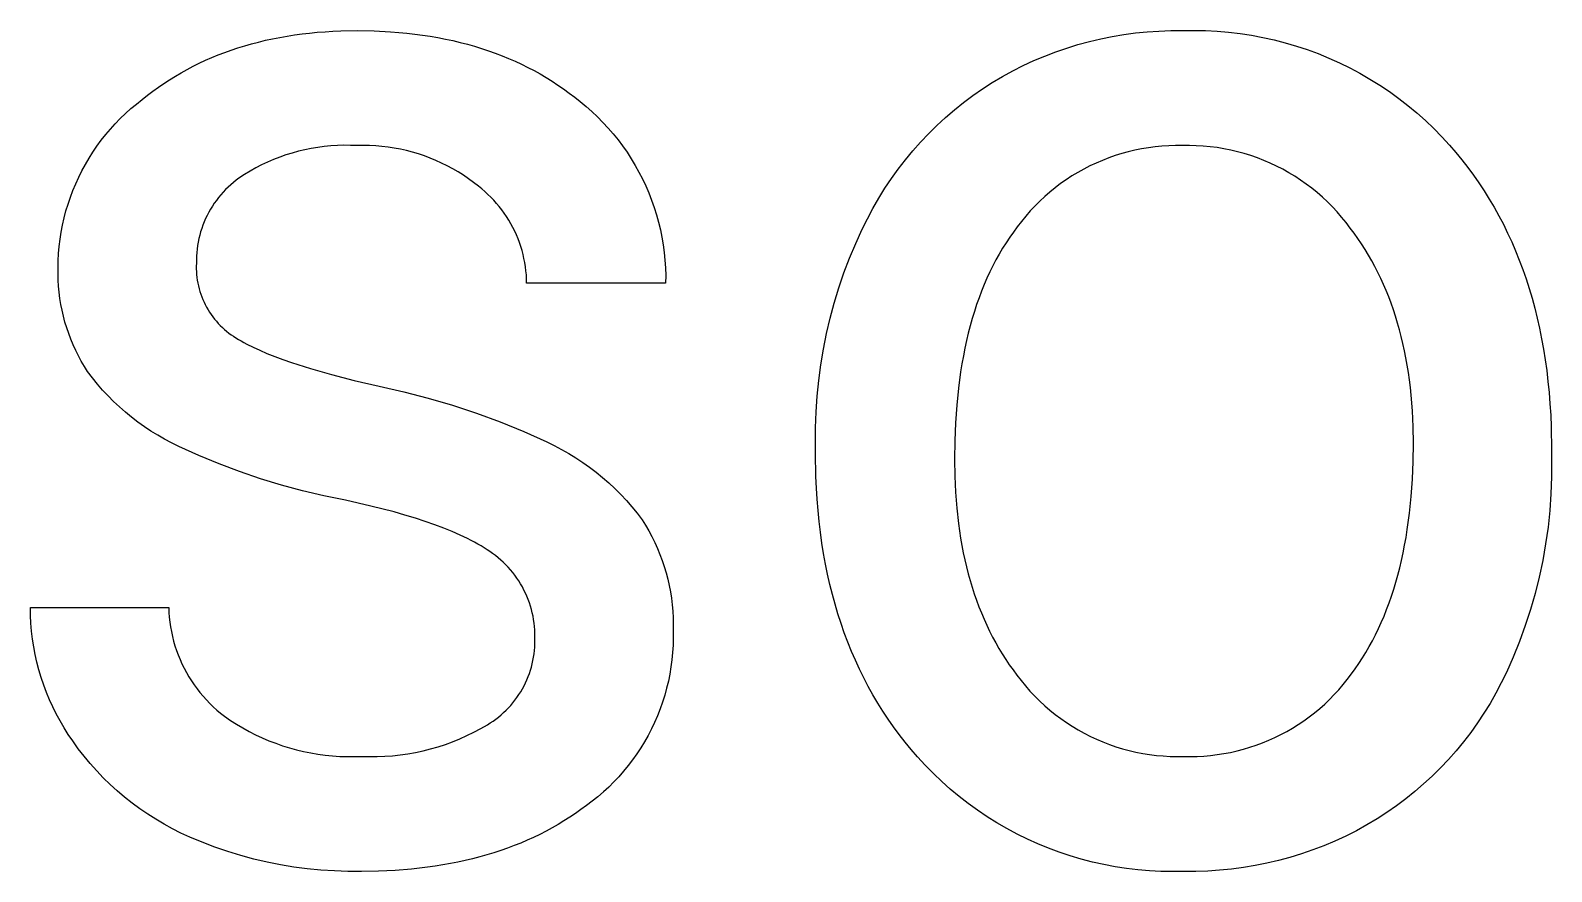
# Model space of a CAD drawing. Header units: millimetres. Extents: x -2542 to 6192, y -257 to 5845.
# Drawn here: x 3561.7 to 3645.9, y 127.8 to 174.4 of the extents above; entities that cross this region are included whole.
import ezdxf

# ---------------------------------------------------------------- set-up
doc = ezdxf.new("R2010")
doc.units = ezdxf.units.MM
doc.header["$MEASUREMENT"] = 0
doc.layers.add('Domyślny', color=7, linetype='Continuous', true_color=0x000000)

msp = doc.modelspace()

# ---------------------------------------------------------------- linework, layer by layer
at = {"layer": 'Domyślny'}
for p, q in [((3578.013, 174.322), (3578.448, 174.348)), ((3578.448, 174.348), (3578.888, 174.367)), ((3578.888, 174.367), (3579.783, 174.382)), ((3579.783, 174.382), (3580.724, 174.366)), ((3580.724, 174.366), (3581.642, 174.32)), ((3623.536, 174.318), (3624.185, 174.361)), ((3624.185, 174.361), (3624.835, 174.382)), ((3624.835, 174.382), (3625.486, 174.382)), ((3625.486, 174.382), (3626.125, 174.394)), ((3626.125, 174.394), (3626.764, 174.384)), ((3626.764, 174.384), (3627.403, 174.352)), ((3627.403, 174.352), (3628.041, 174.299)), ((3573.188, 173.427), (3573.563, 173.543)), ((3573.563, 173.543), (3573.942, 173.651)), ((3573.942, 173.651), (3574.326, 173.752)), ((3574.326, 173.752), (3574.716, 173.845)), ((3574.716, 173.845), (3575.11, 173.931)), ((3575.11, 173.931), (3575.51, 174.009)), ((3575.51, 174.009), (3575.914, 174.08)), ((3575.914, 174.08), (3576.324, 174.143)), ((3576.324, 174.143), (3576.739, 174.199)), ((3576.739, 174.199), (3577.158, 174.247)), ((3577.158, 174.247), (3577.583, 174.288)), ((3577.583, 174.288), (3578.013, 174.322)), ((3581.642, 174.32), (3582.092, 174.286)), ((3582.092, 174.286), (3582.537, 174.243)), ((3582.537, 174.243), (3582.977, 174.193)), ((3582.977, 174.193), (3583.411, 174.136)), ((3583.411, 174.136), (3583.839, 174.071)), ((3583.839, 174.071), (3584.261, 173.998)), ((3584.261, 173.998), (3584.678, 173.917)), ((3584.678, 173.917), (3585.09, 173.829)), ((3585.09, 173.829), (3585.495, 173.733)), ((3585.495, 173.733), (3585.895, 173.629)), ((3585.895, 173.629), (3586.29, 173.518)), ((3586.29, 173.518), (3586.679, 173.399)), ((3619.082, 173.42), (3619.703, 173.612)), ((3619.703, 173.612), (3620.331, 173.782)), ((3620.331, 173.782), (3620.964, 173.932)), ((3620.964, 173.932), (3621.602, 174.061)), ((3621.602, 174.061), (3622.244, 174.168)), ((3622.244, 174.168), (3622.888, 174.254)), ((3622.888, 174.254), (3623.536, 174.318)), ((3628.041, 174.299), (3628.676, 174.225)), ((3628.676, 174.225), (3629.308, 174.128)), ((3629.308, 174.128), (3629.937, 174.011)), ((3629.937, 174.011), (3630.561, 173.872)), ((3630.561, 173.872), (3631.18, 173.712)), ((3631.18, 173.712), (3631.794, 173.531)), ((3631.794, 173.531), (3632.401, 173.33)), ((3571.049, 172.578), (3571.393, 172.738)), ((3571.393, 172.738), (3571.742, 172.891)), ((3571.742, 172.891), (3572.096, 173.036)), ((3572.096, 173.036), (3572.455, 173.174)), ((3572.455, 173.174), (3572.819, 173.304)), ((3572.819, 173.304), (3573.188, 173.427)), ((3586.679, 173.399), (3587.062, 173.272)), ((3587.062, 173.272), (3587.439, 173.138)), ((3587.439, 173.138), (3587.811, 172.996)), ((3587.811, 172.996), (3588.178, 172.846)), ((3588.178, 172.846), (3588.538, 172.688)), ((3588.538, 172.688), (3588.893, 172.523)), ((3616.669, 172.451), (3617.259, 172.724)), ((3617.259, 172.724), (3617.859, 172.976)), ((3617.859, 172.976), (3618.467, 173.208)), ((3618.467, 173.208), (3619.082, 173.42)), ((3632.401, 173.33), (3633.001, 173.108)), ((3633.001, 173.108), (3633.593, 172.866)), ((3633.593, 172.866), (3634.176, 172.604)), ((3569.405, 171.664), (3569.724, 171.862)), ((3569.724, 171.862), (3570.048, 172.052)), ((3570.048, 172.052), (3570.376, 172.235)), ((3570.376, 172.235), (3570.71, 172.41)), ((3570.71, 172.41), (3571.049, 172.578)), ((3588.893, 172.523), (3589.243, 172.35)), ((3589.243, 172.35), (3589.587, 172.17)), ((3589.587, 172.17), (3589.925, 171.982)), ((3589.925, 171.982), (3590.257, 171.786)), ((3614.955, 171.519), (3615.516, 171.849)), ((3615.516, 171.849), (3616.087, 172.16)), ((3616.087, 172.16), (3616.669, 172.451)), ((3634.176, 172.604), (3634.75, 172.322)), ((3634.75, 172.322), (3635.314, 172.021)), ((3635.314, 172.021), (3635.868, 171.701)), ((3568.181, 170.8), (3568.48, 171.027)), ((3568.48, 171.027), (3568.783, 171.247)), ((3568.783, 171.247), (3569.092, 171.459)), ((3569.092, 171.459), (3569.405, 171.664)), ((3590.257, 171.786), (3590.584, 171.583)), ((3590.584, 171.583), (3590.906, 171.371)), ((3590.906, 171.371), (3591.221, 171.152)), ((3591.221, 171.152), (3591.532, 170.926)), ((3613.883, 170.793), (3614.413, 171.165)), ((3614.413, 171.165), (3614.955, 171.519)), ((3635.868, 171.701), (3636.411, 171.362)), ((3636.411, 171.362), (3636.942, 171.005)), ((3636.942, 171.005), (3637.46, 170.631)), ((3567.265, 170.062), (3567.572, 170.319)), ((3567.572, 170.319), (3567.888, 170.565)), ((3567.888, 170.565), (3568.181, 170.8)), ((3591.532, 170.926), (3591.836, 170.692)), ((3591.836, 170.692), (3592.135, 170.45)), ((3592.135, 170.45), (3592.465, 170.179)), ((3592.465, 170.179), (3592.785, 169.898)), ((3612.861, 169.998), (3613.365, 170.404)), ((3613.365, 170.404), (3613.883, 170.793)), ((3637.46, 170.631), (3637.965, 170.239)), ((3637.965, 170.239), (3638.457, 169.83)), ((3566.399, 169.231), (3566.678, 169.518)), ((3566.678, 169.518), (3566.967, 169.795)), ((3566.967, 169.795), (3567.265, 170.062)), ((3592.785, 169.898), (3593.096, 169.606)), ((3593.096, 169.606), (3593.397, 169.303)), ((3593.397, 169.303), (3593.687, 168.99)), ((3611.896, 169.135), (3612.371, 169.574)), ((3612.371, 169.574), (3612.861, 169.998)), ((3638.457, 169.83), (3638.935, 169.404)), ((3638.935, 169.404), (3639.398, 168.963)), ((3565.622, 168.315), (3565.871, 168.629)), ((3565.871, 168.629), (3566.129, 168.935)), ((3566.129, 168.935), (3566.399, 169.231)), ((3593.687, 168.99), (3593.966, 168.668)), ((3593.966, 168.668), (3594.234, 168.336)), ((3610.99, 168.21), (3611.435, 168.68)), ((3611.435, 168.68), (3611.896, 169.135)), ((3639.398, 168.963), (3639.845, 168.506)), ((3639.845, 168.506), (3640.277, 168.035)), ((3564.944, 167.324), (3565.159, 167.662)), ((3565.159, 167.662), (3565.385, 167.993)), ((3565.385, 167.993), (3565.622, 168.315)), ((3576.542, 167.702), (3576.192, 167.606)), ((3576.895, 167.786), (3576.542, 167.702)), ((3577.251, 167.859), (3576.895, 167.786)), ((3577.61, 167.918), (3577.251, 167.859)), ((3577.97, 167.966), (3577.61, 167.918)), ((3578.331, 168.001), (3577.97, 167.966)), ((3578.694, 168.023), (3578.331, 168.001)), ((3579.057, 168.033), (3578.694, 168.023)), ((3579.42, 168.031), (3579.057, 168.033)), ((3579.783, 168.016), (3579.42, 168.031)), ((3580.128, 168.023), (3579.783, 168.016)), ((3580.473, 168.018), (3580.128, 168.023)), ((3580.818, 168.001), (3580.473, 168.018)), ((3581.161, 167.972), (3580.818, 168.001)), ((3581.504, 167.931), (3581.161, 167.972)), ((3581.845, 167.879), (3581.504, 167.931)), ((3582.184, 167.815), (3581.845, 167.879)), ((3582.521, 167.74), (3582.184, 167.815)), ((3582.855, 167.653), (3582.521, 167.74)), ((3583.186, 167.555), (3582.855, 167.653)), ((3594.234, 168.336), (3594.491, 167.995)), ((3594.491, 167.995), (3594.735, 167.646)), ((3594.735, 167.646), (3594.968, 167.288)), ((3610.148, 167.226), (3610.56, 167.725)), ((3610.56, 167.725), (3610.99, 168.21)), ((3622.487, 167.675), (3622.122, 167.575)), ((3622.855, 167.763), (3622.487, 167.675)), ((3623.226, 167.838), (3622.855, 167.763)), ((3623.599, 167.9), (3623.226, 167.838)), ((3623.974, 167.949), (3623.599, 167.9)), ((3624.351, 167.985), (3623.974, 167.949)), ((3624.729, 168.009), (3624.351, 167.985)), ((3625.107, 168.019), (3624.729, 168.009)), ((3625.486, 168.016), (3625.107, 168.019)), ((3625.87, 168.02), (3625.486, 168.016)), ((3626.254, 168.011), (3625.87, 168.02)), ((3626.638, 167.988), (3626.254, 168.011)), ((3627.021, 167.952), (3626.638, 167.988)), ((3627.402, 167.903), (3627.021, 167.952)), ((3627.782, 167.84), (3627.402, 167.903)), ((3628.159, 167.765), (3627.782, 167.84)), ((3628.533, 167.677), (3628.159, 167.765)), ((3628.904, 167.575), (3628.533, 167.677)), ((3640.277, 168.035), (3640.625, 167.634)), ((3640.625, 167.634), (3640.961, 167.225)), ((3564.551, 166.627), (3564.742, 166.979)), ((3564.742, 166.979), (3564.944, 167.324)), ((3574.179, 166.78), (3573.862, 166.603)), ((3574.502, 166.946), (3574.179, 166.78)), ((3574.83, 167.101), (3574.502, 166.946)), ((3575.164, 167.245), (3574.83, 167.101)), ((3575.502, 167.377), (3575.164, 167.245)), ((3575.845, 167.497), (3575.502, 167.377)), ((3576.192, 167.606), (3575.845, 167.497)), ((3583.513, 167.445), (3583.186, 167.555)), ((3583.836, 167.324), (3583.513, 167.445)), ((3584.155, 167.192), (3583.836, 167.324)), ((3584.469, 167.05), (3584.155, 167.192)), ((3584.778, 166.896), (3584.469, 167.05)), ((3585.082, 166.732), (3584.778, 166.896)), ((3594.968, 167.288), (3595.188, 166.923)), ((3595.188, 166.923), (3595.396, 166.55)), ((3609.752, 166.714), (3610.148, 167.226)), ((3620.361, 166.889), (3620.024, 166.716)), ((3620.703, 167.05), (3620.361, 166.889)), ((3621.051, 167.2), (3620.703, 167.05)), ((3621.403, 167.337), (3621.051, 167.2)), ((3621.761, 167.462), (3621.403, 167.337)), ((3622.122, 167.575), (3621.761, 167.462)), ((3629.271, 167.462), (3628.904, 167.575)), ((3629.634, 167.335), (3629.271, 167.462)), ((3629.992, 167.196), (3629.634, 167.335)), ((3630.346, 167.044), (3629.992, 167.196)), ((3630.694, 166.881), (3630.346, 167.044)), ((3631.036, 166.706), (3630.694, 166.881)), ((3640.961, 167.225), (3641.287, 166.808)), ((3641.287, 166.808), (3641.601, 166.383)), ((3564.206, 165.905), (3564.372, 166.269)), ((3564.372, 166.269), (3564.551, 166.627)), ((3572.936, 165.978), (3572.788, 165.851)), ((3573.089, 166.1), (3572.936, 165.978)), ((3573.247, 166.216), (3573.089, 166.1)), ((3573.551, 166.415), (3573.247, 166.216)), ((3573.862, 166.603), (3573.551, 166.415)), ((3585.379, 166.558), (3585.082, 166.732)), ((3585.671, 166.374), (3585.379, 166.558)), ((3585.956, 166.18), (3585.671, 166.374)), ((3586.235, 165.976), (3585.956, 166.18)), ((3586.506, 165.763), (3586.235, 165.976)), ((3595.396, 166.55), (3595.591, 166.171)), ((3595.591, 166.171), (3595.773, 165.785)), ((3609.013, 165.651), (3609.374, 166.189)), ((3609.374, 166.189), (3609.752, 166.714)), ((3619.053, 166.129), (3618.743, 165.912)), ((3619.37, 166.336), (3619.053, 166.129)), ((3619.694, 166.532), (3619.37, 166.336)), ((3620.024, 166.716), (3619.694, 166.532)), ((3631.372, 166.518), (3631.036, 166.706)), ((3631.701, 166.32), (3631.372, 166.518)), ((3632.023, 166.11), (3631.701, 166.32)), ((3632.338, 165.889), (3632.023, 166.11)), ((3641.601, 166.383), (3641.904, 165.949)), ((3641.904, 165.949), (3642.197, 165.507)), ((3563.783, 164.781), (3563.911, 165.16)), ((3563.911, 165.16), (3564.052, 165.535)), ((3564.052, 165.535), (3564.206, 165.905)), ((3572.115, 165.142), (3571.996, 164.986)), ((3572.24, 165.293), (3572.115, 165.142)), ((3572.369, 165.439), (3572.24, 165.293)), ((3572.504, 165.581), (3572.369, 165.439)), ((3572.644, 165.718), (3572.504, 165.581)), ((3572.788, 165.851), (3572.644, 165.718)), ((3586.686, 165.62), (3586.506, 165.763)), ((3586.861, 165.471), (3586.686, 165.62)), ((3587.031, 165.316), (3586.861, 165.471)), ((3587.196, 165.156), (3587.031, 165.316)), ((3587.355, 164.99), (3587.196, 165.156)), ((3595.773, 165.785), (3595.941, 165.393)), ((3595.941, 165.393), (3596.096, 164.995)), ((3608.347, 164.54), (3608.671, 165.101)), ((3608.671, 165.101), (3609.013, 165.651)), ((3617.861, 165.197), (3617.584, 164.939)), ((3618.147, 165.445), (3617.861, 165.197)), ((3618.441, 165.684), (3618.147, 165.445)), ((3618.743, 165.912), (3618.441, 165.684)), ((3632.644, 165.657), (3632.338, 165.889)), ((3632.943, 165.415), (3632.644, 165.657)), ((3633.233, 165.163), (3632.943, 165.415)), ((3633.514, 164.901), (3633.233, 165.163)), ((3642.197, 165.507), (3642.478, 165.058)), ((3563.567, 164.01), (3563.669, 164.397)), ((3563.669, 164.397), (3563.783, 164.781)), ((3571.575, 164.327), (3571.484, 164.154)), ((3571.672, 164.497), (3571.575, 164.327)), ((3571.774, 164.664), (3571.672, 164.497)), ((3571.882, 164.827), (3571.774, 164.664)), ((3571.996, 164.986), (3571.882, 164.827)), ((3587.509, 164.819), (3587.355, 164.99)), ((3587.656, 164.643), (3587.509, 164.819)), ((3587.798, 164.462), (3587.656, 164.643)), ((3587.933, 164.276), (3587.798, 164.462)), ((3588.063, 164.086), (3587.933, 164.276)), ((3596.096, 164.995), (3596.238, 164.593)), ((3596.238, 164.593), (3596.365, 164.186)), ((3608.042, 163.969), (3608.347, 164.54)), ((3617.058, 164.396), (3616.809, 164.11)), ((3617.316, 164.672), (3617.058, 164.396)), ((3617.584, 164.939), (3617.316, 164.672)), ((3633.786, 164.629), (3633.514, 164.901)), ((3634.049, 164.348), (3633.786, 164.629)), ((3634.301, 164.058), (3634.049, 164.348)), ((3642.478, 165.058), (3642.748, 164.599)), ((3642.748, 164.599), (3643.007, 164.133)), ((3563.404, 163.226), (3563.479, 163.62)), ((3563.479, 163.62), (3563.567, 164.01)), ((3571.183, 163.432), (3571.124, 163.246)), ((3571.249, 163.616), (3571.183, 163.432)), ((3571.321, 163.798), (3571.249, 163.616)), ((3571.4, 163.977), (3571.321, 163.798)), ((3571.484, 164.154), (3571.4, 163.977)), ((3588.185, 163.891), (3588.063, 164.086)), ((3588.301, 163.693), (3588.185, 163.891)), ((3588.411, 163.49), (3588.301, 163.693)), ((3588.513, 163.285), (3588.411, 163.49)), ((3596.365, 164.186), (3596.479, 163.775)), ((3596.479, 163.775), (3596.578, 163.36)), ((3607.757, 163.388), (3608.042, 163.969)), ((3616.341, 163.515), (3616.127, 163.23)), ((3616.57, 163.817), (3616.341, 163.515)), ((3616.809, 164.11), (3616.57, 163.817)), ((3634.544, 163.76), (3634.301, 164.058)), ((3634.776, 163.453), (3634.544, 163.76)), ((3634.991, 163.165), (3634.776, 163.453)), ((3643.007, 164.133), (3643.255, 163.659)), ((3643.255, 163.659), (3643.493, 163.176)), ((3563.296, 162.433), (3563.343, 162.831)), ((3563.343, 162.831), (3563.404, 163.226)), ((3570.985, 162.676), (3570.952, 162.483)), ((3571.025, 162.867), (3570.985, 162.676)), ((3571.071, 163.057), (3571.025, 162.867)), ((3571.124, 163.246), (3571.071, 163.057)), ((3588.608, 163.075), (3588.513, 163.285)), ((3588.697, 162.863), (3588.608, 163.075)), ((3588.778, 162.648), (3588.697, 162.863)), ((3588.851, 162.43), (3588.778, 162.648)), ((3596.578, 163.36), (3596.664, 162.942)), ((3596.664, 162.942), (3596.734, 162.521)), ((3607.055, 161.785), (3607.393, 162.592)), ((3607.393, 162.592), (3607.757, 163.388)), ((3615.72, 162.638), (3615.527, 162.33)), ((3615.92, 162.938), (3615.72, 162.638)), ((3616.127, 163.23), (3615.92, 162.938)), ((3635.199, 162.872), (3634.991, 163.165)), ((3635.401, 162.573), (3635.199, 162.872)), ((3635.595, 162.269), (3635.401, 162.573)), ((3643.493, 163.176), (3643.719, 162.685)), ((3643.719, 162.685), (3643.934, 162.186)), ((3563.242, 161.634), (3563.262, 162.034)), ((3563.262, 162.034), (3563.296, 162.433)), ((3570.893, 161.899), (3570.887, 161.703)), ((3570.906, 162.094), (3570.893, 161.899)), ((3570.925, 162.289), (3570.906, 162.094)), ((3570.952, 162.483), (3570.925, 162.289)), ((3588.918, 162.21), (3588.851, 162.43)), ((3588.977, 161.988), (3588.918, 162.21)), ((3589.028, 161.764), (3588.977, 161.988)), ((3589.072, 161.538), (3589.028, 161.764)), ((3596.734, 162.521), (3596.791, 162.098)), ((3596.791, 162.098), (3596.833, 161.674)), ((3606.745, 160.967), (3607.055, 161.785)), ((3615.34, 162.014), (3615.16, 161.691)), ((3615.527, 162.33), (3615.34, 162.014)), ((3635.783, 161.959), (3635.595, 162.269)), ((3635.964, 161.644), (3635.783, 161.959)), ((3643.934, 162.186), (3644.138, 161.679)), ((3563.232, 160.898), (3563.235, 161.234)), ((3563.24, 160.562), (3563.232, 160.898)), ((3563.235, 161.234), (3563.242, 161.634)), ((3570.887, 161.508), (3570.883, 161.349)), ((3570.883, 161.349), (3570.883, 161.191)), ((3570.883, 161.191), (3570.889, 161.032)), ((3570.887, 161.703), (3570.887, 161.508)), ((3570.889, 161.032), (3570.901, 160.874)), ((3570.901, 160.874), (3570.918, 160.717)), ((3589.108, 161.311), (3589.072, 161.538)), ((3589.137, 161.083), (3589.108, 161.311)), ((3589.158, 160.854), (3589.137, 161.083)), ((3596.833, 161.674), (3596.86, 161.248)), ((3596.86, 161.248), (3596.873, 160.821)), ((3606.461, 160.139), (3606.745, 160.967)), ((3614.821, 161.023), (3614.662, 160.677)), ((3614.987, 161.361), (3614.821, 161.023)), ((3615.16, 161.691), (3614.987, 161.361)), ((3636.138, 161.324), (3635.964, 161.644)), ((3636.306, 160.998), (3636.138, 161.324)), ((3636.466, 160.666), (3636.306, 160.998)), ((3644.138, 161.679), (3644.331, 161.164)), ((3644.331, 161.164), (3644.513, 160.64)), ((3563.26, 160.227), (3563.24, 160.562)), ((3563.291, 159.893), (3563.26, 160.227)), ((3570.918, 160.717), (3570.94, 160.56)), ((3570.94, 160.56), (3570.968, 160.404)), ((3570.968, 160.404), (3571.001, 160.249)), ((3571.001, 160.249), (3571.04, 160.095)), ((3571.04, 160.095), (3571.084, 159.943)), ((3589.171, 160.625), (3589.158, 160.854)), ((3589.176, 160.395), (3589.171, 160.625)), ((3596.872, 160.395), (3589.176, 160.395)), ((3596.873, 160.821), (3596.872, 160.395)), ((3606.205, 159.302), (3606.461, 160.139)), ((3614.509, 160.324), (3614.363, 159.963)), ((3614.662, 160.677), (3614.509, 160.324)), ((3636.62, 160.33), (3636.466, 160.666)), ((3636.767, 159.987), (3636.62, 160.33)), ((3644.513, 160.64), (3644.684, 160.109)), ((3644.684, 160.109), (3644.844, 159.569)), ((3563.333, 159.56), (3563.291, 159.893)), ((3563.386, 159.228), (3563.333, 159.56)), ((3563.451, 158.898), (3563.386, 159.228)), ((3571.084, 159.943), (3571.133, 159.793)), ((3571.133, 159.793), (3571.187, 159.644)), ((3571.187, 159.644), (3571.246, 159.497)), ((3571.246, 159.497), (3571.311, 159.352)), ((3571.311, 159.352), (3571.38, 159.21)), ((3571.38, 159.21), (3571.455, 159.07)), ((3605.977, 158.458), (3606.205, 159.302)), ((3614.091, 159.219), (3613.966, 158.835)), ((3614.224, 159.595), (3614.091, 159.219)), ((3614.363, 159.963), (3614.224, 159.595)), ((3636.907, 159.64), (3636.767, 159.987)), ((3637.04, 159.286), (3636.907, 159.64)), ((3637.166, 158.928), (3637.04, 159.286)), ((3644.844, 159.569), (3644.993, 159.021)), ((3563.526, 158.571), (3563.451, 158.898)), ((3563.613, 158.247), (3563.526, 158.571)), ((3571.455, 159.07), (3571.534, 158.932)), ((3571.534, 158.932), (3571.617, 158.798)), ((3571.617, 158.798), (3571.706, 158.666)), ((3571.706, 158.666), (3571.799, 158.538)), ((3571.799, 158.538), (3571.896, 158.413)), ((3571.896, 158.413), (3571.998, 158.291)), ((3605.777, 157.606), (3605.977, 158.458)), ((3613.847, 158.444), (3613.735, 158.045)), ((3613.966, 158.835), (3613.847, 158.444)), ((3637.286, 158.564), (3637.166, 158.928)), ((3637.398, 158.194), (3637.286, 158.564)), ((3644.993, 159.021), (3645.131, 158.465)), ((3645.131, 158.465), (3645.257, 157.9)), ((3563.71, 157.925), (3563.613, 158.247)), ((3563.819, 157.607), (3563.71, 157.925)), ((3563.938, 157.293), (3563.819, 157.607)), ((3571.998, 158.291), (3572.103, 158.173)), ((3572.103, 158.173), (3572.213, 158.059)), ((3572.213, 158.059), (3572.327, 157.948)), ((3572.327, 157.948), (3572.444, 157.842)), ((3572.444, 157.842), (3572.565, 157.74)), ((3572.565, 157.74), (3572.689, 157.641)), ((3572.689, 157.641), (3572.817, 157.548)), ((3572.817, 157.548), (3572.948, 157.458)), ((3605.604, 156.748), (3605.777, 157.606)), ((3613.63, 157.639), (3613.531, 157.225)), ((3613.735, 158.045), (3613.63, 157.639)), ((3637.504, 157.819), (3637.398, 158.194)), ((3637.603, 157.439), (3637.504, 157.819)), ((3645.257, 157.9), (3645.373, 157.327)), ((3564.067, 156.983), (3563.938, 157.293)), ((3564.207, 156.678), (3564.067, 156.983)), ((3564.357, 156.377), (3564.207, 156.678)), ((3572.948, 157.458), (3573.082, 157.374)), ((3573.082, 157.374), (3573.222, 157.287)), ((3573.222, 157.287), (3573.37, 157.2)), ((3573.37, 157.2), (3573.524, 157.114)), ((3573.524, 157.114), (3573.686, 157.027)), ((3573.686, 157.027), (3574.029, 156.855)), ((3574.029, 156.855), (3574.4, 156.684)), ((3574.4, 156.684), (3574.798, 156.513)), ((3605.461, 155.885), (3605.604, 156.748)), ((3613.44, 156.803), (3613.355, 156.374)), ((3613.531, 157.225), (3613.44, 156.803)), ((3637.695, 157.053), (3637.603, 157.439)), ((3637.781, 156.662), (3637.695, 157.053)), ((3637.859, 156.265), (3637.781, 156.662)), ((3645.373, 157.327), (3645.478, 156.747)), ((3645.478, 156.747), (3645.572, 156.158)), ((3564.517, 156.082), (3564.357, 156.377)), ((3564.687, 155.793), (3564.517, 156.082)), ((3574.798, 156.513), (3575.225, 156.344)), ((3575.225, 156.344), (3575.678, 156.175)), ((3575.678, 156.175), (3576.16, 156.007)), ((3576.16, 156.007), (3577.205, 155.673)), ((3605.345, 155.017), (3605.461, 155.885)), ((3613.277, 155.938), (3613.206, 155.494)), ((3613.355, 156.374), (3613.277, 155.938)), ((3637.931, 155.863), (3637.859, 156.265)), ((3637.996, 155.456), (3637.931, 155.863)), ((3645.572, 156.158), (3645.655, 155.561)), ((3564.867, 155.509), (3564.687, 155.793)), ((3565.133, 155.158), (3564.867, 155.509)), ((3565.41, 154.816), (3565.133, 155.158)), ((3577.205, 155.673), (3578.361, 155.343)), ((3578.361, 155.343), (3579.628, 155.015)), ((3579.628, 155.015), (3581.005, 154.691)), ((3605.258, 154.147), (3605.345, 155.017)), ((3613.206, 155.494), (3613.084, 154.583)), ((3638.054, 155.043), (3637.996, 155.456)), ((3638.105, 154.624), (3638.054, 155.043)), ((3645.655, 155.561), (3645.726, 154.955)), ((3565.699, 154.484), (3565.41, 154.816)), ((3565.998, 154.161), (3565.699, 154.484)), ((3566.308, 153.849), (3565.998, 154.161)), ((3581.005, 154.691), (3582.372, 154.388)), ((3582.372, 154.388), (3583.729, 154.039)), ((3605.2, 153.274), (3605.258, 154.147)), ((3613.084, 154.583), (3612.989, 153.641)), ((3638.15, 154.2), (3638.105, 154.624)), ((3638.218, 153.336), (3638.15, 154.2)), ((3645.726, 154.955), (3645.787, 154.342)), ((3645.787, 154.342), (3645.837, 153.72)), ((3566.629, 153.547), (3566.308, 153.849)), ((3566.959, 153.256), (3566.629, 153.547)), ((3583.729, 154.039), (3585.073, 153.644)), ((3585.073, 153.644), (3586.403, 153.202)), ((3612.989, 153.641), (3612.921, 152.67)), ((3638.259, 152.45), (3638.218, 153.336)), ((3645.837, 153.72), (3645.875, 153.09)), ((3567.3, 152.977), (3566.959, 153.256)), ((3567.649, 152.709), (3567.3, 152.977)), ((3568.007, 152.452), (3567.649, 152.709)), ((3568.373, 152.208), (3568.007, 152.452)), ((3586.403, 153.202), (3587.717, 152.716)), ((3587.717, 152.716), (3589.014, 152.186)), ((3605.171, 152.399), (3605.2, 153.274)), ((3612.921, 152.67), (3612.88, 151.668)), ((3638.272, 151.543), (3638.259, 152.45)), ((3645.875, 153.09), (3645.903, 152.452)), ((3645.903, 152.452), (3645.925, 151.151)), ((3568.748, 151.977), (3568.373, 152.208)), ((3569.13, 151.758), (3568.748, 151.977)), ((3569.519, 151.552), (3569.13, 151.758)), ((3589.014, 152.186), (3590.292, 151.611)), ((3590.292, 151.611), (3590.706, 151.412)), ((3605.171, 151.524), (3605.171, 152.399)), ((3612.88, 151.668), (3612.866, 150.635)), ((3569.915, 151.359), (3569.519, 151.552)), ((3571.023, 150.86), (3569.915, 151.359)), ((3572.146, 150.396), (3571.023, 150.86)), ((3590.706, 151.412), (3591.112, 151.199)), ((3591.112, 151.199), (3591.512, 150.973)), ((3591.512, 150.973), (3591.904, 150.733)), ((3605.171, 150.983), (3605.171, 151.524)), ((3605.193, 149.692), (3605.171, 150.983)), ((3638.259, 150.53), (3638.272, 151.543)), ((3645.925, 151.151), (3645.925, 150.61)), ((3573.283, 149.968), (3572.146, 150.396)), ((3574.434, 149.576), (3573.283, 149.968)), ((3591.904, 150.733), (3592.287, 150.48)), ((3592.287, 150.48), (3592.661, 150.214)), ((3592.661, 150.214), (3593.026, 149.936)), ((3593.026, 149.936), (3593.382, 149.646)), ((3612.866, 150.635), (3612.88, 149.717)), ((3638.219, 149.545), (3638.259, 150.53)), ((3645.925, 150.61), (3645.924, 149.677)), ((3575.596, 149.22), (3574.434, 149.576)), ((3576.769, 148.902), (3575.596, 149.22)), ((3593.382, 149.646), (3593.728, 149.343)), ((3593.728, 149.343), (3594.063, 149.029)), ((3605.22, 149.059), (3605.193, 149.692)), ((3612.88, 149.717), (3612.92, 148.822)), ((3638.152, 148.59), (3638.219, 149.545)), ((3645.924, 149.677), (3645.891, 148.745)), ((3577.952, 148.622), (3576.769, 148.902)), ((3579.143, 148.379), (3577.952, 148.622)), ((3580.542, 148.062), (3579.143, 148.379)), ((3594.063, 149.029), (3594.387, 148.704)), ((3594.387, 148.704), (3594.7, 148.368)), ((3594.7, 148.368), (3595.002, 148.022)), ((3605.259, 148.434), (3605.22, 149.059)), ((3605.308, 147.816), (3605.259, 148.434)), ((3612.92, 148.822), (3612.988, 147.95)), ((3638.058, 147.662), (3638.152, 148.59)), ((3645.891, 148.745), (3645.825, 147.814)), ((3581.832, 147.731), (3580.542, 148.062)), ((3582.436, 147.559), (3581.832, 147.731)), ((3583.013, 147.384), (3582.436, 147.559)), ((3595.002, 148.022), (3595.292, 147.666)), ((3595.292, 147.666), (3595.569, 147.3)), ((3605.369, 147.207), (3605.308, 147.816)), ((3612.988, 147.95), (3613.082, 147.101)), ((3637.937, 146.764), (3638.058, 147.662)), ((3645.825, 147.814), (3645.727, 146.886)), ((3583.563, 147.206), (3583.013, 147.384)), ((3584.086, 147.024), (3583.563, 147.206)), ((3584.582, 146.838), (3584.086, 147.024)), ((3585.051, 146.648), (3584.582, 146.838)), ((3585.492, 146.454), (3585.051, 146.648)), ((3595.569, 147.3), (3595.761, 146.995)), ((3595.761, 146.995), (3595.942, 146.684)), ((3595.942, 146.684), (3596.112, 146.367)), ((3605.441, 146.606), (3605.369, 147.207)), ((3605.524, 146.012), (3605.441, 146.606)), ((3613.082, 147.101), (3613.14, 146.685)), ((3613.14, 146.685), (3613.204, 146.275)), ((3637.867, 146.325), (3637.937, 146.764)), ((3645.727, 146.886), (3645.597, 145.962)), ((3585.907, 146.257), (3585.492, 146.454)), ((3586.104, 146.157), (3585.907, 146.257)), ((3586.294, 146.057), (3586.104, 146.157)), ((3586.477, 145.955), (3586.294, 146.057)), ((3586.654, 145.852), (3586.477, 145.955)), ((3586.824, 145.749), (3586.654, 145.852)), ((3586.987, 145.644), (3586.824, 145.749)), ((3596.112, 146.367), (3596.271, 146.044)), ((3596.271, 146.044), (3596.42, 145.716)), ((3596.42, 145.716), (3596.557, 145.383)), ((3605.617, 145.427), (3605.524, 146.012)), ((3613.204, 146.275), (3613.274, 145.871)), ((3613.274, 145.871), (3613.352, 145.472)), ((3637.706, 145.469), (3637.79, 145.893)), ((3637.79, 145.893), (3637.867, 146.325)), ((3645.597, 145.962), (3645.435, 145.043)), ((3587.143, 145.539), (3586.987, 145.644)), ((3587.292, 145.432), (3587.143, 145.539)), ((3587.447, 145.318), (3587.292, 145.432)), ((3587.597, 145.198), (3587.447, 145.318)), ((3587.743, 145.073), (3587.597, 145.198)), ((3587.884, 144.944), (3587.743, 145.073)), ((3588.022, 144.809), (3587.884, 144.944)), ((3596.557, 145.383), (3596.683, 145.046)), ((3596.683, 145.046), (3596.797, 144.705)), ((3605.722, 144.85), (3605.617, 145.427)), ((3613.352, 145.472), (3613.436, 145.079)), ((3613.436, 145.079), (3613.527, 144.691)), ((3637.518, 144.642), (3637.615, 145.052)), ((3637.615, 145.052), (3637.706, 145.469)), ((3645.435, 145.043), (3645.241, 144.131)), ((3588.154, 144.67), (3588.022, 144.809)), ((3588.282, 144.526), (3588.154, 144.67)), ((3588.404, 144.379), (3588.282, 144.526)), ((3588.522, 144.227), (3588.404, 144.379)), ((3588.634, 144.071), (3588.522, 144.227)), ((3588.741, 143.911), (3588.634, 144.071)), ((3596.797, 144.705), (3596.9, 144.36)), ((3596.9, 144.36), (3596.991, 144.011)), ((3605.838, 144.28), (3605.722, 144.85)), ((3605.965, 143.719), (3605.838, 144.28)), ((3613.527, 144.691), (3613.625, 144.31)), ((3613.625, 144.31), (3613.73, 143.934)), ((3637.303, 143.843), (3637.414, 144.239)), ((3637.414, 144.239), (3637.518, 144.642)), ((3645.241, 144.131), (3645.015, 143.225)), ((3588.842, 143.748), (3588.741, 143.911)), ((3588.938, 143.582), (3588.842, 143.748)), ((3589.027, 143.412), (3588.938, 143.582)), ((3589.111, 143.239), (3589.027, 143.412)), ((3589.189, 143.064), (3589.111, 143.239)), ((3596.991, 144.011), (3597.07, 143.66)), ((3597.07, 143.66), (3597.138, 143.306)), ((3597.138, 143.306), (3597.193, 142.951)), ((3606.103, 143.166), (3605.965, 143.719)), ((3613.73, 143.934), (3613.841, 143.564)), ((3613.841, 143.564), (3613.959, 143.2)), ((3613.959, 143.2), (3614.084, 142.841)), ((3637.062, 143.073), (3637.186, 143.454)), ((3637.186, 143.454), (3637.303, 143.843)), ((3645.015, 143.225), (3644.758, 142.328)), ((3561.707, 142.005), (3561.7, 142.442)), ((3561.7, 142.442), (3569.358, 142.442)), ((3569.358, 142.442), (3569.369, 142.173)), ((3589.261, 142.886), (3589.189, 143.064)), ((3589.327, 142.705), (3589.261, 142.886)), ((3589.387, 142.523), (3589.327, 142.705)), ((3589.44, 142.338), (3589.387, 142.523)), ((3597.193, 142.951), (3597.236, 142.593)), ((3597.236, 142.593), (3597.268, 142.235)), ((3606.252, 142.621), (3606.103, 143.166)), ((3606.411, 142.084), (3606.252, 142.621)), ((3614.084, 142.841), (3614.215, 142.488)), ((3614.215, 142.488), (3614.354, 142.141)), ((3636.793, 142.331), (3636.931, 142.698)), ((3636.931, 142.698), (3637.062, 143.073)), ((3561.729, 141.568), (3561.707, 142.005)), ((3561.766, 141.132), (3561.729, 141.568)), ((3569.369, 142.173), (3569.39, 141.905)), ((3569.39, 141.905), (3569.419, 141.638)), ((3569.419, 141.638), (3569.458, 141.372)), ((3589.487, 142.152), (3589.44, 142.338)), ((3589.528, 141.964), (3589.487, 142.152)), ((3589.562, 141.775), (3589.528, 141.964)), ((3589.59, 141.585), (3589.562, 141.775)), ((3589.611, 141.394), (3589.59, 141.585)), ((3597.268, 142.235), (3597.287, 141.875)), ((3597.287, 141.875), (3597.294, 141.515)), ((3597.294, 141.515), (3597.288, 141.155)), ((3606.582, 141.555), (3606.411, 142.084)), ((3606.764, 141.034), (3606.582, 141.555)), ((3614.354, 142.141), (3614.499, 141.799)), ((3614.499, 141.799), (3614.65, 141.464)), ((3636.341, 141.272), (3636.498, 141.618)), ((3636.498, 141.618), (3636.649, 141.971)), ((3636.649, 141.971), (3636.793, 142.331)), ((3644.758, 142.328), (3644.47, 141.441)), ((3561.818, 140.698), (3561.766, 141.132)), ((3561.885, 140.266), (3561.818, 140.698)), ((3569.458, 141.372), (3569.506, 141.107)), ((3569.506, 141.107), (3569.563, 140.844)), ((3569.563, 140.844), (3569.629, 140.584)), ((3589.625, 141.203), (3589.611, 141.394)), ((3589.633, 141.011), (3589.625, 141.203)), ((3589.63, 140.627), (3589.635, 140.819)), ((3589.635, 140.819), (3589.633, 141.011)), ((3597.292, 140.754), (3597.281, 140.352)), ((3597.288, 141.155), (3597.292, 140.754)), ((3606.957, 140.521), (3606.764, 141.034)), ((3614.65, 141.464), (3614.809, 141.134)), ((3614.809, 141.134), (3614.974, 140.809)), ((3614.974, 140.809), (3615.146, 140.491)), ((3636.005, 140.602), (3636.176, 140.933)), ((3636.176, 140.933), (3636.341, 141.272)), ((3644.47, 141.441), (3644.151, 140.564)), ((3561.967, 139.836), (3561.885, 140.266)), ((3562.063, 139.409), (3561.967, 139.836)), ((3569.629, 140.584), (3569.704, 140.325)), ((3569.704, 140.325), (3569.788, 140.07)), ((3569.788, 140.07), (3569.881, 139.817)), ((3569.881, 139.817), (3569.982, 139.568)), ((3589.558, 139.695), (3589.585, 139.88)), ((3589.585, 139.88), (3589.606, 140.066)), ((3589.606, 140.066), (3589.62, 140.253)), ((3589.62, 140.253), (3589.628, 140.44)), ((3589.628, 140.44), (3589.63, 140.627)), ((3597.257, 139.952), (3597.219, 139.552)), ((3597.281, 140.352), (3597.257, 139.952)), ((3607.162, 140.016), (3606.957, 140.521)), ((3607.377, 139.519), (3607.162, 140.016)), ((3615.146, 140.491), (3615.325, 140.178)), ((3615.325, 140.178), (3615.51, 139.871)), ((3615.51, 139.871), (3615.702, 139.57)), ((3635.452, 139.65), (3635.643, 139.96)), ((3635.643, 139.96), (3635.827, 140.277)), ((3635.827, 140.277), (3636.005, 140.602)), ((3644.151, 140.564), (3643.802, 139.699)), ((3562.173, 138.986), (3562.063, 139.409)), ((3562.298, 138.567), (3562.173, 138.986)), ((3569.982, 139.568), (3570.092, 139.323)), ((3570.092, 139.323), (3570.211, 139.081)), ((3570.211, 139.081), (3570.337, 138.844)), ((3589.385, 138.968), (3589.438, 139.147)), ((3589.438, 139.147), (3589.484, 139.329)), ((3589.484, 139.329), (3589.524, 139.511)), ((3589.524, 139.511), (3589.558, 139.695)), ((3597.167, 139.154), (3597.101, 138.758)), ((3597.219, 139.552), (3597.167, 139.154)), ((3607.603, 139.03), (3607.377, 139.519)), ((3607.84, 138.549), (3607.603, 139.03)), ((3615.702, 139.57), (3615.901, 139.274)), ((3615.901, 139.274), (3616.107, 138.984)), ((3616.107, 138.984), (3616.32, 138.7)), ((3634.838, 138.762), (3635.049, 139.051)), ((3635.049, 139.051), (3635.254, 139.347)), ((3635.254, 139.347), (3635.452, 139.65)), ((3643.802, 139.699), (3643.423, 138.846)), ((3562.437, 138.152), (3562.298, 138.567)), ((3562.591, 137.743), (3562.437, 138.152)), ((3570.337, 138.844), (3570.472, 138.611)), ((3570.472, 138.611), (3570.615, 138.383)), ((3570.615, 138.383), (3570.765, 138.161)), ((3570.765, 138.161), (3570.923, 137.943)), ((3589.03, 138.104), (3589.113, 138.271)), ((3589.113, 138.271), (3589.19, 138.442)), ((3589.19, 138.442), (3589.261, 138.615)), ((3589.261, 138.615), (3589.326, 138.79)), ((3589.326, 138.79), (3589.385, 138.968)), ((3597.021, 138.364), (3596.928, 137.974)), ((3597.101, 138.758), (3597.021, 138.364)), ((3608.088, 138.076), (3607.84, 138.549)), ((3616.32, 138.7), (3616.551, 138.396)), ((3616.551, 138.396), (3616.793, 138.101)), ((3634.143, 137.894), (3634.384, 138.175)), ((3634.384, 138.175), (3634.616, 138.465)), ((3634.616, 138.465), (3634.838, 138.762)), ((3643.141, 138.266), (3642.84, 137.695)), ((3643.423, 138.846), (3643.141, 138.266)), ((3562.758, 137.338), (3562.591, 137.743)), ((3562.939, 136.94), (3562.758, 137.338)), ((3570.923, 137.943), (3571.089, 137.731)), ((3571.089, 137.731), (3571.262, 137.525)), ((3571.262, 137.525), (3571.442, 137.325)), ((3571.442, 137.325), (3571.628, 137.131)), ((3588.414, 137.167), (3588.53, 137.314)), ((3588.53, 137.314), (3588.641, 137.465)), ((3588.641, 137.465), (3588.746, 137.619)), ((3588.746, 137.619), (3588.846, 137.777)), ((3588.846, 137.777), (3588.941, 137.939)), ((3588.941, 137.939), (3589.03, 138.104)), ((3596.821, 137.587), (3596.7, 137.204)), ((3596.928, 137.974), (3596.821, 137.587)), ((3608.347, 137.611), (3608.088, 138.076)), ((3608.618, 137.154), (3608.347, 137.611)), ((3616.793, 138.101), (3617.045, 137.814)), ((3617.045, 137.814), (3617.307, 137.536)), ((3617.307, 137.536), (3617.578, 137.267)), ((3633.363, 137.1), (3633.632, 137.356)), ((3633.632, 137.356), (3633.892, 137.621)), ((3633.892, 137.621), (3634.143, 137.894)), ((3642.84, 137.695), (3642.519, 137.135)), ((3563.133, 136.548), (3562.939, 136.94)), ((3563.34, 136.163), (3563.133, 136.548)), ((3571.628, 137.131), (3571.822, 136.944)), ((3571.822, 136.944), (3572.021, 136.764)), ((3572.021, 136.764), (3572.227, 136.591)), ((3572.227, 136.591), (3572.438, 136.425)), ((3587.618, 136.379), (3587.762, 136.498)), ((3587.762, 136.498), (3587.901, 136.623)), ((3587.901, 136.623), (3588.036, 136.752)), ((3588.036, 136.752), (3588.167, 136.886)), ((3588.167, 136.886), (3588.293, 137.024)), ((3588.293, 137.024), (3588.414, 137.167)), ((3596.42, 136.451), (3596.261, 136.083)), ((3596.567, 136.825), (3596.42, 136.451)), ((3596.7, 137.204), (3596.567, 136.825)), ((3608.899, 136.705), (3608.618, 137.154)), ((3609.191, 136.264), (3608.899, 136.705)), ((3617.578, 137.267), (3617.859, 137.007)), ((3617.859, 137.007), (3618.148, 136.758)), ((3618.148, 136.758), (3618.446, 136.518)), ((3618.446, 136.518), (3618.751, 136.289)), ((3632.508, 136.389), (3632.801, 136.617)), ((3632.801, 136.617), (3633.086, 136.854)), ((3633.086, 136.854), (3633.363, 137.1)), ((3642.18, 136.586), (3641.823, 136.049)), ((3642.519, 137.135), (3642.18, 136.586)), ((3563.561, 135.786), (3563.34, 136.163)), ((3563.794, 135.416), (3563.561, 135.786)), ((3572.438, 136.425), (3572.771, 136.196)), ((3572.771, 136.196), (3573.11, 135.979)), ((3573.11, 135.979), (3573.457, 135.773)), ((3573.457, 135.773), (3573.81, 135.579)), ((3586.253, 135.536), (3586.632, 135.738)), ((3586.632, 135.738), (3587.003, 135.952)), ((3587.003, 135.952), (3587.162, 136.051)), ((3587.162, 136.051), (3587.318, 136.155)), ((3587.318, 136.155), (3587.47, 136.264)), ((3587.47, 136.264), (3587.618, 136.379)), ((3596.089, 135.72), (3595.904, 135.363)), ((3596.261, 136.083), (3596.089, 135.72)), ((3609.494, 135.832), (3609.191, 136.264)), ((3609.809, 135.407), (3609.494, 135.832)), ((3618.751, 136.289), (3619.065, 136.071)), ((3619.065, 136.071), (3619.385, 135.864)), ((3619.385, 135.864), (3619.713, 135.667)), ((3619.713, 135.667), (3620.048, 135.483)), ((3631.264, 135.583), (3631.585, 135.768)), ((3631.585, 135.768), (3631.9, 135.965)), ((3631.9, 135.965), (3632.207, 136.172)), ((3632.207, 136.172), (3632.508, 136.389)), ((3641.823, 136.049), (3641.447, 135.525)), ((3564.04, 135.054), (3563.794, 135.416)), ((3564.351, 134.624), (3564.04, 135.054)), ((3573.81, 135.579), (3574.17, 135.397)), ((3574.17, 135.397), (3574.535, 135.227)), ((3574.535, 135.227), (3574.906, 135.07)), ((3574.906, 135.07), (3575.282, 134.924)), ((3575.282, 134.924), (3575.663, 134.792)), ((3575.663, 134.792), (3576.048, 134.672)), ((3584.267, 134.731), (3584.675, 134.865)), ((3584.675, 134.865), (3585.078, 135.012)), ((3585.078, 135.012), (3585.476, 135.173)), ((3585.476, 135.173), (3585.868, 135.348)), ((3585.868, 135.348), (3586.253, 135.536)), ((3595.707, 135.013), (3595.498, 134.67)), ((3595.904, 135.363), (3595.707, 135.013)), ((3610.134, 134.99), (3609.809, 135.407)), ((3610.471, 134.581), (3610.134, 134.99)), ((3620.048, 135.483), (3620.388, 135.31)), ((3620.388, 135.31), (3620.734, 135.148)), ((3620.734, 135.148), (3621.086, 134.999)), ((3621.086, 134.999), (3621.443, 134.862)), ((3621.443, 134.862), (3621.804, 134.738)), ((3629.223, 134.704), (3629.575, 134.821)), ((3629.575, 134.821), (3629.923, 134.95)), ((3629.923, 134.95), (3630.266, 135.091)), ((3630.266, 135.091), (3630.604, 135.244)), ((3630.604, 135.244), (3630.937, 135.408)), ((3630.937, 135.408), (3631.264, 135.583)), ((3641.054, 135.013), (3640.644, 134.516)), ((3641.447, 135.525), (3641.054, 135.013)), ((3564.677, 134.206), (3564.351, 134.624)), ((3565.016, 133.798), (3564.677, 134.206)), ((3576.048, 134.672), (3576.436, 134.565)), ((3576.436, 134.565), (3576.828, 134.471)), ((3576.828, 134.471), (3577.223, 134.391)), ((3577.223, 134.391), (3577.62, 134.323)), ((3577.62, 134.323), (3578.02, 134.269)), ((3578.02, 134.269), (3578.421, 134.228)), ((3578.421, 134.228), (3578.823, 134.201)), ((3578.823, 134.201), (3579.226, 134.187)), ((3579.226, 134.187), (3579.629, 134.186)), ((3579.629, 134.186), (3580.032, 134.199)), ((3580.032, 134.199), (3580.461, 134.186)), ((3580.461, 134.186), (3580.89, 134.187)), ((3580.89, 134.187), (3581.318, 134.204)), ((3581.318, 134.204), (3581.746, 134.235)), ((3581.746, 134.235), (3582.173, 134.281)), ((3582.173, 134.281), (3582.597, 134.342)), ((3582.597, 134.342), (3583.02, 134.418)), ((3583.02, 134.418), (3583.439, 134.508)), ((3583.439, 134.508), (3583.855, 134.612)), ((3583.855, 134.612), (3584.267, 134.731)), ((3595.045, 134.008), (3594.801, 133.688)), ((3595.277, 134.335), (3595.045, 134.008)), ((3595.498, 134.67), (3595.277, 134.335)), ((3610.818, 134.181), (3610.471, 134.581)), ((3611.248, 133.71), (3610.818, 134.181)), ((3621.804, 134.738), (3622.169, 134.626)), ((3622.169, 134.626), (3622.538, 134.526)), ((3622.538, 134.526), (3622.91, 134.44)), ((3622.91, 134.44), (3623.285, 134.366)), ((3623.285, 134.366), (3623.662, 134.306)), ((3623.662, 134.306), (3624.041, 134.258)), ((3624.041, 134.258), (3624.421, 134.224)), ((3624.421, 134.224), (3624.802, 134.202)), ((3624.802, 134.202), (3625.184, 134.194)), ((3625.184, 134.194), (3625.566, 134.199)), ((3625.566, 134.199), (3625.937, 134.194)), ((3625.937, 134.194), (3626.308, 134.201)), ((3626.308, 134.201), (3626.678, 134.22)), ((3626.678, 134.22), (3627.048, 134.252)), ((3627.048, 134.252), (3627.416, 134.297)), ((3627.416, 134.297), (3627.783, 134.354)), ((3627.783, 134.354), (3628.147, 134.423)), ((3628.147, 134.423), (3628.509, 134.504)), ((3628.509, 134.504), (3628.868, 134.598)), ((3628.868, 134.598), (3629.223, 134.704)), ((3640.217, 134.032), (3639.774, 133.563)), ((3640.644, 134.516), (3640.217, 134.032)), ((3565.37, 133.403), (3565.016, 133.798)), ((3565.736, 133.019), (3565.37, 133.403)), ((3594.282, 133.076), (3594.006, 132.784)), ((3594.547, 133.378), (3594.282, 133.076)), ((3594.801, 133.688), (3594.547, 133.378)), ((3611.695, 133.254), (3611.248, 133.71)), ((3612.156, 132.813), (3611.695, 133.254)), ((3639.315, 133.109), (3638.841, 132.672)), ((3639.774, 133.563), (3639.315, 133.109)), ((3566.116, 132.649), (3565.736, 133.019)), ((3566.508, 132.292), (3566.116, 132.649)), ((3566.912, 131.948), (3566.508, 132.292)), ((3593.721, 132.502), (3593.426, 132.23)), ((3594.006, 132.784), (3593.721, 132.502)), ((3612.632, 132.388), (3612.156, 132.813)), ((3613.122, 131.98), (3612.632, 132.388)), ((3638.353, 132.25), (3637.85, 131.845)), ((3638.841, 132.672), (3638.353, 132.25)), ((3567.328, 131.619), (3566.912, 131.948)), ((3567.755, 131.304), (3567.328, 131.619)), ((3592.486, 131.477), (3592.183, 131.252)), ((3592.808, 131.717), (3592.486, 131.477)), ((3593.121, 131.968), (3592.808, 131.717)), ((3593.426, 132.23), (3593.121, 131.968)), ((3613.626, 131.588), (3613.122, 131.98)), ((3614.142, 131.214), (3613.626, 131.588)), ((3637.334, 131.458), (3636.806, 131.088)), ((3637.85, 131.845), (3637.334, 131.458)), ((3568.192, 131.004), (3567.755, 131.304)), ((3568.639, 130.718), (3568.192, 131.004)), ((3569.096, 130.449), (3568.639, 130.718)), ((3591.241, 130.623), (3590.916, 130.427)), ((3591.561, 130.826), (3591.241, 130.623)), ((3591.875, 131.035), (3591.561, 130.826)), ((3592.183, 131.252), (3591.875, 131.035)), ((3614.671, 130.857), (3614.142, 131.214)), ((3615.212, 130.519), (3614.671, 130.857)), ((3636.265, 130.737), (3635.695, 130.402)), ((3636.806, 131.088), (3636.265, 130.737)), ((3569.561, 130.195), (3569.096, 130.449)), ((3570.036, 129.957), (3569.561, 130.195)), ((3570.518, 129.736), (3570.036, 129.957)), ((3571.211, 129.445), (3570.518, 129.736)), ((3589.559, 129.716), (3589.206, 129.556)), ((3589.907, 129.883), (3589.559, 129.716)), ((3590.249, 130.057), (3589.907, 129.883)), ((3590.585, 130.239), (3590.249, 130.057)), ((3590.916, 130.427), (3590.585, 130.239)), ((3615.764, 130.199), (3615.212, 130.519)), ((3616.327, 129.898), (3615.764, 130.199)), ((3616.899, 129.616), (3616.327, 129.898)), ((3634.524, 129.789), (3633.924, 129.512)), ((3635.115, 130.085), (3634.524, 129.789)), ((3635.695, 130.402), (3635.115, 130.085)), ((3571.914, 129.177), (3571.211, 129.445)), ((3572.625, 128.933), (3571.914, 129.177)), ((3573.345, 128.712), (3572.625, 128.933)), ((3587.739, 128.986), (3587.358, 128.862)), ((3588.114, 129.118), (3587.739, 128.986)), ((3588.484, 129.257), (3588.114, 129.118)), ((3588.848, 129.403), (3588.484, 129.257)), ((3589.206, 129.556), (3588.848, 129.403)), ((3617.481, 129.354), (3616.899, 129.616)), ((3618.071, 129.112), (3617.481, 129.354)), ((3618.669, 128.89), (3618.071, 129.112)), ((3619.274, 128.688), (3618.669, 128.89)), ((3632.698, 129.02), (3632.073, 128.805)), ((3633.315, 129.256), (3632.698, 129.02)), ((3633.924, 129.512), (3633.315, 129.256)), ((3574.071, 128.516), (3573.345, 128.712)), ((3574.803, 128.344), (3574.071, 128.516)), ((3575.541, 128.196), (3574.803, 128.344)), ((3576.283, 128.074), (3575.541, 128.196)), ((3577.028, 127.976), (3576.283, 128.074)), ((3583.68, 128.061), (3582.801, 127.962)), ((3584.111, 128.122), (3583.68, 128.061)), ((3584.536, 128.189), (3584.111, 128.122)), ((3584.956, 128.264), (3584.536, 128.189)), ((3585.37, 128.346), (3584.956, 128.264)), ((3585.779, 128.435), (3585.37, 128.346)), ((3586.182, 128.531), (3585.779, 128.435)), ((3586.579, 128.634), (3586.182, 128.531)), ((3586.971, 128.744), (3586.579, 128.634)), ((3587.358, 128.862), (3586.971, 128.744)), ((3619.886, 128.507), (3619.274, 128.688)), ((3620.504, 128.347), (3619.886, 128.507)), ((3621.126, 128.208), (3620.504, 128.347)), ((3621.753, 128.09), (3621.126, 128.208)), ((3622.384, 127.994), (3621.753, 128.09)), ((3628.86, 128.047), (3628.205, 127.96)), ((3629.512, 128.155), (3628.86, 128.047)), ((3630.16, 128.286), (3629.512, 128.155)), ((3630.803, 128.437), (3630.16, 128.286)), ((3631.441, 128.61), (3630.803, 128.437)), ((3632.073, 128.805), (3631.441, 128.61)), ((3577.777, 127.903), (3577.028, 127.976)), ((3578.528, 127.855), (3577.777, 127.903)), ((3579.28, 127.832), (3578.528, 127.855)), ((3580.032, 127.834), (3579.28, 127.832)), ((3580.977, 127.848), (3580.032, 127.834)), ((3581.9, 127.891), (3580.977, 127.848)), ((3582.801, 127.962), (3581.9, 127.891)), ((3623.018, 127.918), (3622.384, 127.994)), ((3623.653, 127.865), (3623.018, 127.918)), ((3624.291, 127.833), (3623.653, 127.865)), ((3624.928, 127.822), (3624.291, 127.833)), ((3625.566, 127.834), (3624.928, 127.822)), ((3626.227, 127.832), (3625.566, 127.834)), ((3626.888, 127.853), (3626.227, 127.832)), ((3627.547, 127.896), (3626.888, 127.853)), ((3628.205, 127.96), (3627.547, 127.896))]:
    msp.add_line(p, q, dxfattribs=at)

doc.saveas('drawing.dxf')
